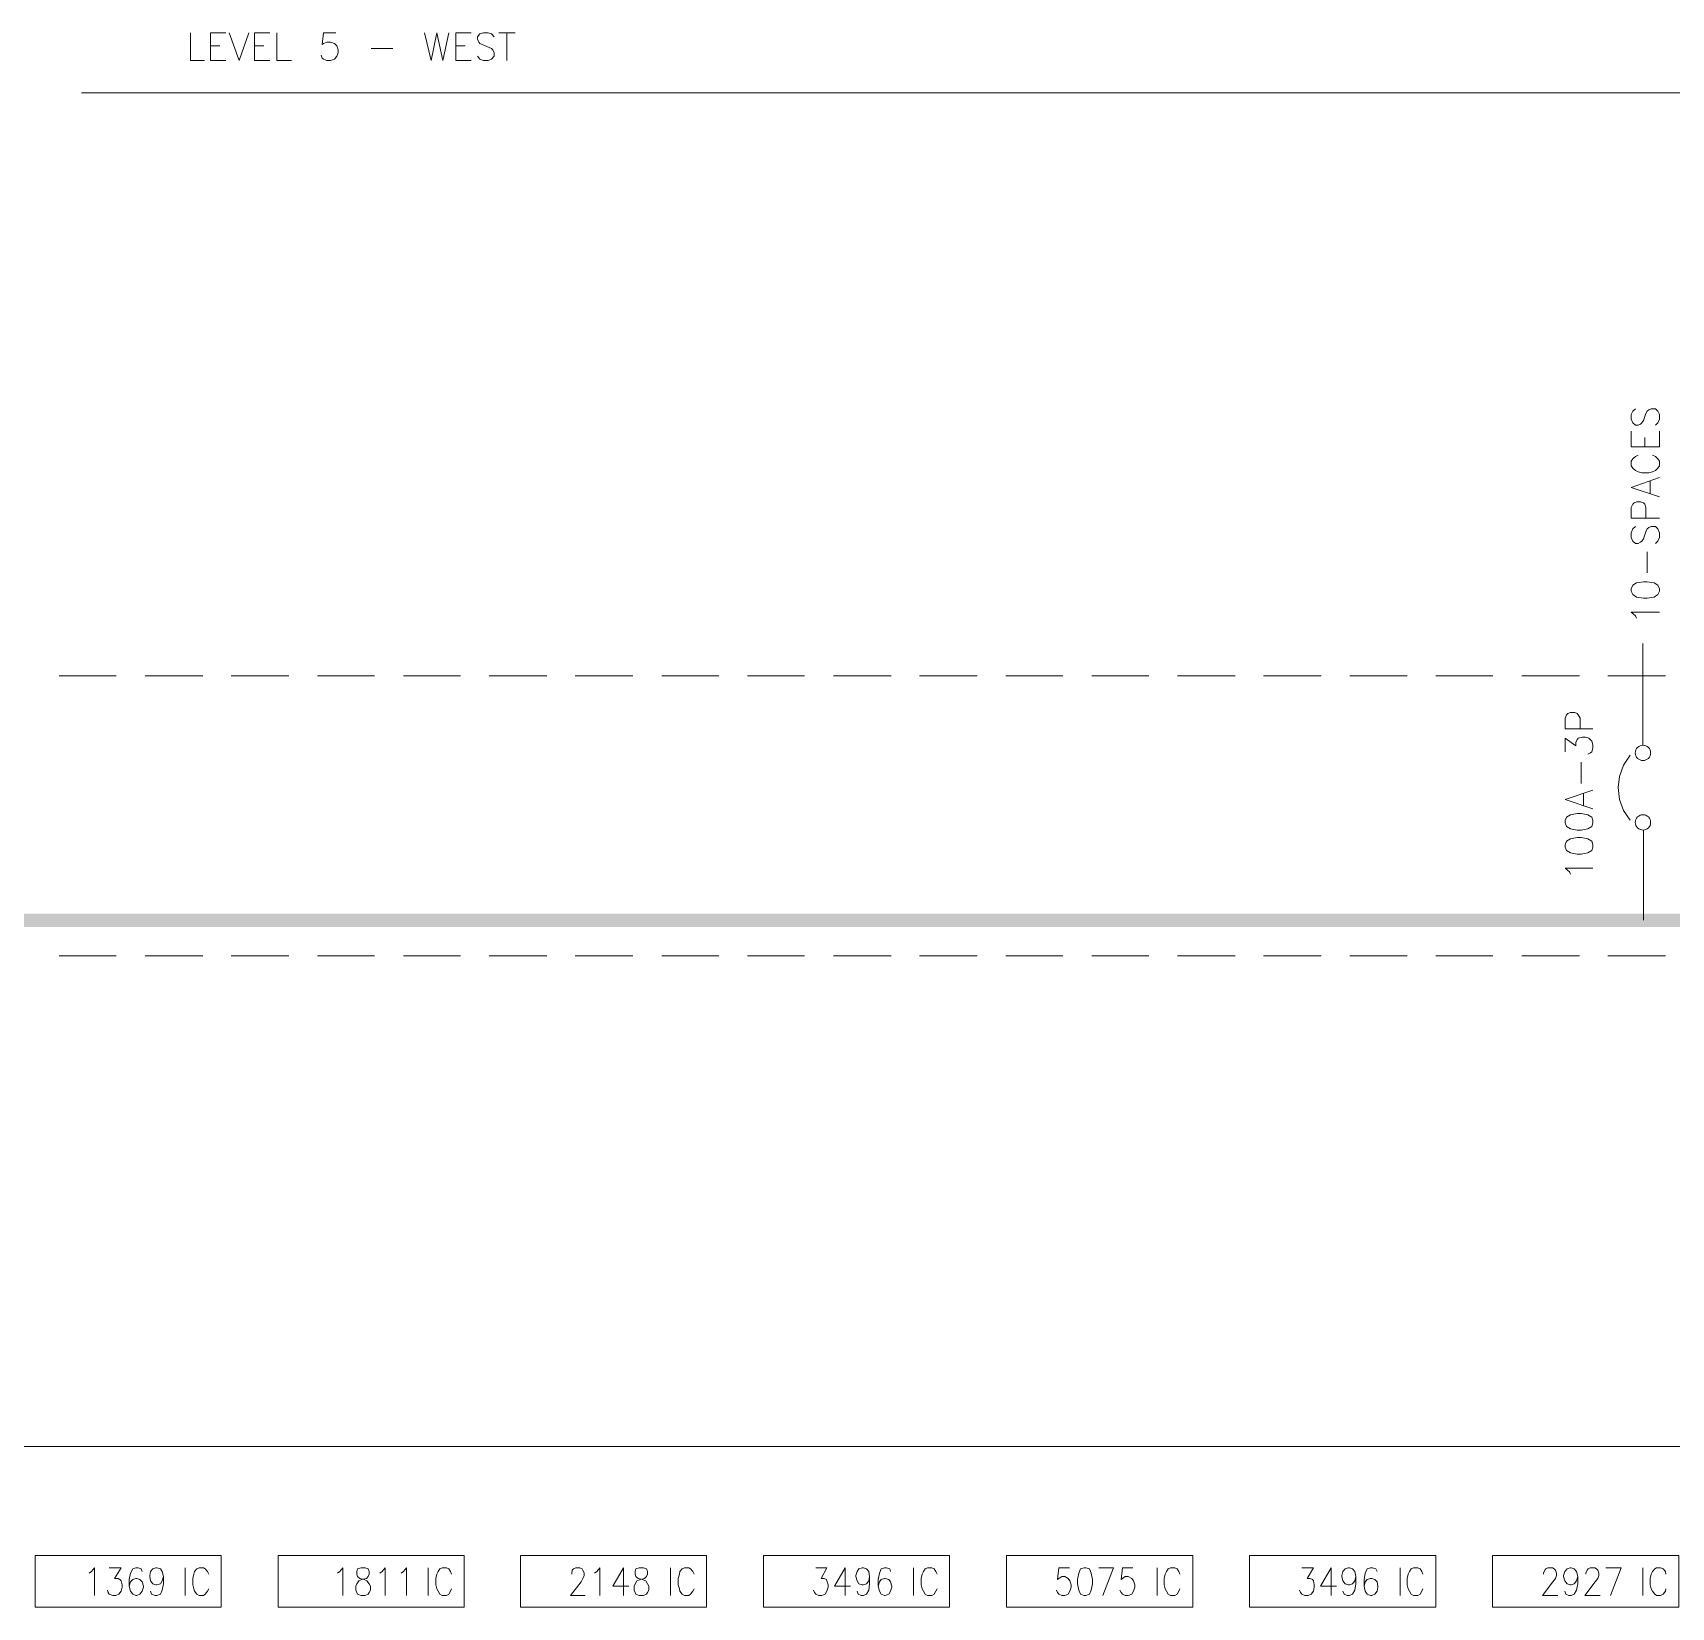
# Model space of a CAD drawing. Header units: inches. Extents: x 0.9 to 46, y 0.8 to 32.4.
# Drawn here: x 5.303 to 9.945, y 19.968 to 24.428 of the extents above; entities that cross this region are included whole.
import ezdxf

# ---------------------------------------------------------------- set-up
doc = ezdxf.new("R2010")
doc.units = ezdxf.units.IN
doc.header["$MEASUREMENT"] = 0
doc.layers.add('PDF_Geometry', color=7, linetype='Continuous')
doc.layers.add('PDF_Solid Fills', color=7, linetype='Continuous')

msp = doc.modelspace()

# ---------------------------------------------------------------- linework, layer by layer
at = {"layer": 'PDF_Geometry', "color": 8, "lineweight": 20, "true_color": 0x808080}
for points in [[(5.7499, 24.4279), (5.7499, 24.3496), (5.7899, 24.3496)], [(5.8499, 24.3496), (5.8066, 24.3496), (5.8066, 24.4279), (5.8499, 24.4279)], [(5.8599, 24.4279), (5.8882, 24.3496), (5.9149, 24.4279)], [(5.9749, 24.3496), (5.9316, 24.3496), (5.9316, 24.4279), (5.9749, 24.4279)], [(5.9949, 24.4279), (5.9949, 24.3496), (6.0366, 24.3496)], [(6.1616, 24.4279), (6.1266, 24.4279), (6.1232, 24.3946), (6.1266, 24.3979), (6.1366, 24.4012), (6.1466, 24.4012), (6.1582, 24.3979), (6.1649, 24.3912), (6.1682, 24.3796), (6.1682, 24.3712), (6.1649, 24.3612), (6.1582, 24.3529), (6.1466, 24.3496), (6.1366, 24.3496), (6.1266, 24.3529), (6.1232, 24.3562), (6.1199, 24.3646)], [(6.4132, 24.4279), (6.4316, 24.3496), (6.4482, 24.4279), (6.4649, 24.3496), (6.4815, 24.4279)], [(6.5449, 24.3496), (6.5016, 24.3496), (6.5016, 24.4279), (6.5449, 24.4279)], [(6.6099, 24.4162), (6.6032, 24.4246), (6.5932, 24.4279), (6.5799, 24.4279), (6.5699, 24.4246), (6.5632, 24.4162), (6.5632, 24.4096), (6.5665, 24.4012), (6.5699, 24.3979), (6.5766, 24.3946), (6.5965, 24.3862), (6.6032, 24.3829), (6.6066, 24.3796), (6.6099, 24.3712), (6.6099, 24.3612), (6.6032, 24.3529), (6.5932, 24.3496), (6.5799, 24.3496), (6.5699, 24.3529), (6.5632, 24.3612)], [(6.6232, 24.4279), (6.6699, 24.4279)], [(6.6465, 24.4279), (6.6465, 24.3496)], [(5.8066, 24.3912), (5.8332, 24.3912)], [(5.9316, 24.3912), (5.9582, 24.3912)], [(6.2616, 24.3829), (6.3232, 24.3829)], [(6.5016, 24.3912), (6.5282, 24.3912)], [(41.7374, 24.2579), (5.4416, 24.2579)], [(41.7374, 20.423), (2.7, 20.423)]]:
    msp.add_lwpolyline(points, dxfattribs=at)
at = {"layer": 'PDF_Geometry', "lineweight": 9}
for points in [[(9.8432, 23.3629), (9.8365, 23.3562), (9.8315, 23.3462), (9.8315, 23.3329), (9.8365, 23.3229), (9.8432, 23.3162), (9.8515, 23.3162), (9.8582, 23.3196), (9.8615, 23.3229), (9.8665, 23.3296), (9.8732, 23.3496), (9.8765, 23.3562), (9.8815, 23.3596), (9.8882, 23.3629), (9.8998, 23.3629), (9.9065, 23.3562), (9.9115, 23.3462), (9.9115, 23.3329), (9.9065, 23.3229), (9.8998, 23.3162)], [(9.9115, 23.2996), (9.9115, 23.2546), (9.8315, 23.2546), (9.8315, 23.2996)], [(9.8698, 23.2546), (9.8698, 23.2812)], [(9.8515, 23.2312), (9.8432, 23.2279), (9.8365, 23.2213), (9.8315, 23.2146), (9.8315, 23.2013), (9.8365, 23.1946), (9.8432, 23.1879), (9.8515, 23.1846), (9.8615, 23.1812), (9.8815, 23.1812), (9.8915, 23.1846), (9.8998, 23.1879), (9.9065, 23.1946), (9.9115, 23.2013), (9.9115, 23.2146), (9.9065, 23.2213), (9.8998, 23.2279), (9.8915, 23.2312)], [(9.9115, 23.1129), (9.8315, 23.1396), (9.9115, 23.1679)], [(9.8848, 23.1229), (9.8848, 23.1579)], [(9.9115, 23.0529), (9.8315, 23.0529), (9.8315, 23.0829), (9.8365, 23.0929), (9.8398, 23.0963), (9.8465, 23.0996), (9.8582, 23.0996), (9.8665, 23.0963), (9.8698, 23.0929), (9.8732, 23.0829), (9.8732, 23.0529)], [(9.8432, 23.0296), (9.8365, 23.0229), (9.8315, 23.0113), (9.8315, 22.9979), (9.8365, 22.9879), (9.8432, 22.9812), (9.8515, 22.9812), (9.8582, 22.9846), (9.8615, 22.9879), (9.8665, 22.9946), (9.8732, 23.0146), (9.8765, 23.0229), (9.8815, 23.0263), (9.8882, 23.0296), (9.8998, 23.0296), (9.9065, 23.0229), (9.9115, 23.0113), (9.9115, 22.9979), (9.9065, 22.9879), (9.8998, 22.9812)], [(9.8765, 22.8979), (9.8765, 22.9579)], [(9.8465, 22.7696), (9.8432, 22.7762), (9.8315, 22.7863), (9.9115, 22.7863)], [(9.8648, 22.4096), (9.8648, 22.6979)], [(5.3782, 22.6062), (5.5399, 22.6062)], [(5.6216, 22.6062), (5.7849, 22.6062)], [(5.8649, 22.6062), (6.0282, 22.6062)], [(6.1099, 22.6062), (6.2715, 22.6062)], [(6.3532, 22.6062), (6.5149, 22.6062)], [(6.5965, 22.6062), (6.7599, 22.6062)], [(6.8399, 22.6062), (7.0032, 22.6062)], [(7.0849, 22.6062), (7.2465, 22.6062)], [(7.3282, 22.6062), (7.4899, 22.6062)], [(7.5715, 22.6062), (7.7349, 22.6062)], [(7.8149, 22.6062), (7.9782, 22.6062)], [(8.0599, 22.6062), (8.2215, 22.6062)], [(8.3032, 22.6062), (8.4648, 22.6062)], [(8.5465, 22.6062), (8.7098, 22.6062)], [(8.7899, 22.6062), (8.9532, 22.6062)], [(9.0348, 22.6062), (9.1965, 22.6062)], [(9.2782, 22.6062), (9.4398, 22.6062)], [(9.5215, 22.6062), (9.6848, 22.6062)], [(9.7648, 22.6062), (9.9282, 22.6062)], [(9.7231, 22.4563), (9.6448, 22.4563), (9.6448, 22.4862), (9.6482, 22.4963), (9.6515, 22.4996), (9.6598, 22.5029), (9.6715, 22.5029), (9.6781, 22.4996), (9.6815, 22.4963), (9.6865, 22.4862), (9.6865, 22.4563)], [(9.6448, 22.3913), (9.6448, 22.4296), (9.6748, 22.4079), (9.6748, 22.4179), (9.6781, 22.4263), (9.6815, 22.4296), (9.6931, 22.4329), (9.7015, 22.4329), (9.7115, 22.4296), (9.7198, 22.4213), (9.7231, 22.4112), (9.7231, 22.4013), (9.7198, 22.3913), (9.7165, 22.3879), (9.7082, 22.3846)], [(9.8282, 22.3812), (9.8098, 22.3529), (9.7981, 22.3213), (9.7948, 22.2896), (9.7981, 22.2563), (9.8098, 22.2246), (9.8282, 22.1979)], [(9.6898, 22.3013), (9.6898, 22.3613)], [(9.7231, 22.2296), (9.6448, 22.2563), (9.7231, 22.2829)], [(9.6965, 22.2396), (9.6965, 22.2729)], [(9.8665, 22.1696), (9.8665, 21.9146)], [(9.6598, 22.0446), (9.6565, 22.0513), (9.6448, 22.0613), (9.7231, 22.0613)], [(5.5399, 21.8129), (5.3782, 21.8129)], [(5.7849, 21.8129), (5.6216, 21.8129)], [(6.0282, 21.8129), (5.8649, 21.8129)], [(6.2715, 21.8129), (6.1099, 21.8129)], [(6.5149, 21.8129), (6.3532, 21.8129)], [(6.7599, 21.8129), (6.5965, 21.8129)], [(7.0032, 21.8129), (6.8399, 21.8129)], [(7.2465, 21.8129), (7.0849, 21.8129)], [(7.4899, 21.8129), (7.3282, 21.8129)], [(7.7349, 21.8129), (7.5715, 21.8129)], [(7.9782, 21.8129), (7.8149, 21.8129)], [(8.2215, 21.8129), (8.0599, 21.8129)], [(8.4648, 21.8129), (8.3032, 21.8129)], [(8.7098, 21.8129), (8.5465, 21.8129)], [(8.9532, 21.8129), (8.7899, 21.8129)], [(9.1965, 21.8129), (9.0348, 21.8129)], [(9.4398, 21.8129), (9.2782, 21.8129)], [(9.6848, 21.8129), (9.5215, 21.8129)], [(9.9282, 21.8129), (9.7648, 21.8129)], [(5.4632, 20.0646), (5.4699, 20.0696), (5.4782, 20.0796), (5.4782, 20.0013)], [(5.5199, 20.0796), (5.5533, 20.0796), (5.5349, 20.0496), (5.5449, 20.0496), (5.5499, 20.0463), (5.5533, 20.043), (5.5566, 20.0313), (5.5566, 20.0246), (5.5533, 20.013), (5.5466, 20.0047), (5.5382, 20.0013), (5.5299, 20.0013), (5.5199, 20.0047), (5.5166, 20.0096), (5.5149, 20.0163)], [(5.6132, 20.0696), (5.6099, 20.0763), (5.6016, 20.0796), (5.5949, 20.0796), (5.5866, 20.0763), (5.5799, 20.0646), (5.5766, 20.0463), (5.5766, 20.028), (5.5799, 20.013), (5.5866, 20.0047), (5.5949, 20.0013), (5.5982, 20.0013), (5.6066, 20.0047), (5.6132, 20.013), (5.6166, 20.0246), (5.6166, 20.028), (5.6132, 20.0396), (5.6066, 20.0463), (5.5982, 20.0496), (5.5949, 20.0496), (5.5866, 20.0463), (5.5799, 20.0396), (5.5766, 20.028)], [(5.6732, 20.0546), (5.6699, 20.043), (5.6649, 20.0346), (5.6549, 20.0313), (5.6516, 20.0313), (5.6432, 20.0346), (5.6366, 20.043), (5.6349, 20.0546), (5.6349, 20.058), (5.6366, 20.0696), (5.6432, 20.0763), (5.6516, 20.0796), (5.6549, 20.0796), (5.6649, 20.0763), (5.6699, 20.0696), (5.6732, 20.0546), (5.6732, 20.0346), (5.6699, 20.0163), (5.6649, 20.0047), (5.6549, 20.0013), (5.6499, 20.0013), (5.6399, 20.0047), (5.6366, 20.013)], [(5.7349, 20.0796), (5.7349, 20.0013)], [(5.8016, 20.0613), (5.7982, 20.0696), (5.7916, 20.0763), (5.7865, 20.0796), (5.7749, 20.0796), (5.7682, 20.0763), (5.7616, 20.0696), (5.7599, 20.0613), (5.7566, 20.0496), (5.7566, 20.0313), (5.7599, 20.0196), (5.7616, 20.013), (5.7682, 20.0047), (5.7749, 20.0013), (5.7865, 20.0013), (5.7916, 20.0047), (5.7982, 20.013), (5.8016, 20.0196)], [(6.1665, 20.0646), (6.1732, 20.0696), (6.1816, 20.0796), (6.1816, 20.0013)], [(6.2866, 20.0646), (6.2932, 20.0696), (6.3015, 20.0796), (6.3015, 20.0013)], [(6.3466, 20.0646), (6.3532, 20.0696), (6.3616, 20.0796), (6.3616, 20.0013)], [(6.4232, 20.0796), (6.4232, 20.0013)], [(6.4899, 20.0613), (6.4866, 20.0696), (6.4815, 20.0763), (6.4749, 20.0796), (6.4632, 20.0796), (6.4566, 20.0763), (6.4516, 20.0696), (6.4482, 20.0613), (6.4449, 20.0496), (6.4449, 20.0313), (6.4482, 20.0196), (6.4516, 20.013), (6.4566, 20.0047), (6.4632, 20.0013), (6.4749, 20.0013), (6.4815, 20.0047), (6.4866, 20.013), (6.4899, 20.0196)], [(6.8299, 20.0613), (6.8299, 20.0646), (6.8316, 20.073), (6.8349, 20.0763), (6.8415, 20.0796), (6.8532, 20.0796), (6.8599, 20.0763), (6.8615, 20.073), (6.8649, 20.0646), (6.8649, 20.058), (6.8615, 20.0496), (6.8565, 20.0396), (6.8265, 20.0013), (6.8682, 20.0013)], [(6.8949, 20.0646), (6.9016, 20.0696), (6.9099, 20.0796), (6.9099, 20.0013)], [(6.9765, 20.0013), (6.9765, 20.0796), (6.9465, 20.028), (6.9915, 20.028)], [(7.1099, 20.0796), (7.1099, 20.0013)], [(7.1766, 20.0613), (7.1732, 20.0696), (7.1665, 20.0763), (7.1615, 20.0796), (7.1499, 20.0796), (7.1432, 20.0763), (7.1365, 20.0696), (7.1349, 20.0613), (7.1315, 20.0496), (7.1315, 20.0313), (7.1349, 20.0196), (7.1365, 20.013), (7.1432, 20.0047), (7.1499, 20.0013), (7.1615, 20.0013), (7.1665, 20.0047), (7.1732, 20.013), (7.1766, 20.0196)], [(7.5215, 20.0796), (7.5532, 20.0796), (7.5365, 20.0496), (7.5449, 20.0496), (7.5515, 20.0463), (7.5532, 20.043), (7.5565, 20.0313), (7.5565, 20.0246), (7.5532, 20.013), (7.5482, 20.0047), (7.5382, 20.0013), (7.5299, 20.0013), (7.5215, 20.0047), (7.5182, 20.0096), (7.5149, 20.0163)], [(7.6049, 20.0013), (7.6049, 20.0796), (7.5749, 20.028), (7.6199, 20.028)], [(7.6732, 20.0546), (7.6715, 20.043), (7.6649, 20.0346), (7.6565, 20.0313), (7.6532, 20.0313), (7.6432, 20.0346), (7.6382, 20.043), (7.6349, 20.0546), (7.6349, 20.058), (7.6382, 20.0696), (7.6432, 20.0763), (7.6532, 20.0796), (7.6565, 20.0796), (7.6649, 20.0763), (7.6715, 20.0696), (7.6732, 20.0546), (7.6732, 20.0346), (7.6715, 20.0163), (7.6649, 20.0047), (7.6565, 20.0013), (7.6499, 20.0013), (7.6415, 20.0047), (7.6382, 20.013)], [(7.7332, 20.0696), (7.7315, 20.0763), (7.7215, 20.0796), (7.7165, 20.0796), (7.7065, 20.0763), (7.7015, 20.0646), (7.6982, 20.0463), (7.6982, 20.028), (7.7015, 20.013), (7.7065, 20.0047), (7.7165, 20.0013), (7.7182, 20.0013), (7.7282, 20.0047), (7.7332, 20.013), (7.7365, 20.0246), (7.7365, 20.028), (7.7332, 20.0396), (7.7282, 20.0463), (7.7182, 20.0496), (7.7165, 20.0496), (7.7065, 20.0463), (7.7015, 20.0396), (7.6982, 20.028)], [(7.7982, 20.0796), (7.7982, 20.0013)], [(7.8649, 20.0613), (7.8615, 20.0696), (7.8565, 20.0763), (7.8499, 20.0796), (7.8382, 20.0796), (7.8315, 20.0763), (7.8265, 20.0696), (7.8232, 20.0613), (7.8199, 20.0496), (7.8199, 20.0313), (7.8232, 20.0196), (7.8265, 20.013), (7.8315, 20.0047), (7.8382, 20.0013), (7.8499, 20.0013), (7.8565, 20.0047), (7.8615, 20.013), (7.8649, 20.0196)], [(8.2398, 20.0796), (8.2098, 20.0796), (8.2065, 20.0463), (8.2098, 20.0496), (8.2182, 20.0546), (8.2265, 20.0546), (8.2365, 20.0496), (8.2415, 20.043), (8.2448, 20.0313), (8.2448, 20.0246), (8.2415, 20.013), (8.2365, 20.0047), (8.2265, 20.0013), (8.2182, 20.0013), (8.2098, 20.0047), (8.2065, 20.0096), (8.2032, 20.0163)], [(8.3349, 20.0013), (8.3648, 20.0796), (8.3232, 20.0796)], [(8.4199, 20.0796), (8.3899, 20.0796), (8.3865, 20.0463), (8.3899, 20.0496), (8.3982, 20.0546), (8.4065, 20.0546), (8.4165, 20.0496), (8.4215, 20.043), (8.4249, 20.0313), (8.4249, 20.0246), (8.4215, 20.013), (8.4165, 20.0047), (8.4065, 20.0013), (8.3982, 20.0013), (8.3899, 20.0047), (8.3865, 20.0096), (8.3832, 20.0163)], [(8.4882, 20.0796), (8.4882, 20.0013)], [(8.5532, 20.0613), (8.5498, 20.0696), (8.5449, 20.0763), (8.5382, 20.0796), (8.5265, 20.0796), (8.5198, 20.0763), (8.5148, 20.0696), (8.5115, 20.0613), (8.5082, 20.0496), (8.5082, 20.0313), (8.5115, 20.0196), (8.5148, 20.013), (8.5198, 20.0047), (8.5265, 20.0013), (8.5382, 20.0013), (8.5449, 20.0047), (8.5498, 20.013), (8.5532, 20.0196)], [(8.8982, 20.0796), (8.9315, 20.0796), (8.9132, 20.0496), (8.9215, 20.0496), (8.9282, 20.0463), (8.9315, 20.043), (8.9332, 20.0313), (8.9332, 20.0246), (8.9315, 20.013), (8.9248, 20.0047), (8.9165, 20.0013), (8.9065, 20.0013), (8.8982, 20.0047), (8.8948, 20.0096), (8.8915, 20.0163)], [(8.9815, 20.0013), (8.9815, 20.0796), (8.9515, 20.028), (8.9965, 20.028)], [(9.0515, 20.0546), (9.0482, 20.043), (9.0415, 20.0346), (9.0332, 20.0313), (9.0298, 20.0313), (9.0215, 20.0346), (9.0148, 20.043), (9.0115, 20.0546), (9.0115, 20.058), (9.0148, 20.0696), (9.0215, 20.0763), (9.0298, 20.0796), (9.0332, 20.0796), (9.0415, 20.0763), (9.0482, 20.0696), (9.0515, 20.0546), (9.0515, 20.0346), (9.0482, 20.0163), (9.0415, 20.0047), (9.0332, 20.0013), (9.0265, 20.0013), (9.0182, 20.0047), (9.0148, 20.013)], [(9.1115, 20.0696), (9.1082, 20.0763), (9.0982, 20.0796), (9.0932, 20.0796), (9.0832, 20.0763), (9.0782, 20.0646), (9.0748, 20.0463), (9.0748, 20.028), (9.0782, 20.013), (9.0832, 20.0047), (9.0932, 20.0013), (9.0965, 20.0013), (9.1048, 20.0047), (9.1115, 20.013), (9.1132, 20.0246), (9.1132, 20.028), (9.1115, 20.0396), (9.1048, 20.0463), (9.0965, 20.0496), (9.0932, 20.0496), (9.0832, 20.0463), (9.0782, 20.0396), (9.0748, 20.028)], [(9.1765, 20.0796), (9.1765, 20.0013)], [(9.2415, 20.0613), (9.2382, 20.0696), (9.2332, 20.0763), (9.2265, 20.0796), (9.2148, 20.0796), (9.2081, 20.0763), (9.2032, 20.0696), (9.1999, 20.0613), (9.1965, 20.0496), (9.1965, 20.0313), (9.1999, 20.0196), (9.2032, 20.013), (9.2081, 20.0047), (9.2148, 20.0013), (9.2265, 20.0013), (9.2332, 20.0047), (9.2382, 20.013), (9.2415, 20.0196)], [(9.5832, 20.0613), (9.5832, 20.0646), (9.5865, 20.073), (9.5898, 20.0763), (9.5948, 20.0796), (9.6081, 20.0796), (9.6132, 20.0763), (9.6165, 20.073), (9.6198, 20.0646), (9.6198, 20.058), (9.6165, 20.0496), (9.6098, 20.0396), (9.5798, 20.0013), (9.6232, 20.0013)], [(9.6798, 20.0546), (9.6765, 20.043), (9.6698, 20.0346), (9.6615, 20.0313), (9.6581, 20.0313), (9.6498, 20.0346), (9.6431, 20.043), (9.6398, 20.0546), (9.6398, 20.058), (9.6431, 20.0696), (9.6498, 20.0763), (9.6581, 20.0796), (9.6615, 20.0796), (9.6698, 20.0763), (9.6765, 20.0696), (9.6798, 20.0546), (9.6798, 20.0346), (9.6765, 20.0163), (9.6698, 20.0047), (9.6615, 20.0013), (9.6548, 20.0013), (9.6465, 20.0047), (9.6431, 20.013)], [(9.7032, 20.0613), (9.7032, 20.0646), (9.7065, 20.073), (9.7098, 20.0763), (9.7148, 20.0796), (9.7282, 20.0796), (9.7332, 20.0763), (9.7365, 20.073), (9.7398, 20.0646), (9.7398, 20.058), (9.7365, 20.0496), (9.7298, 20.0396), (9.6998, 20.0013), (9.7431, 20.0013)], [(9.7732, 20.0013), (9.8032, 20.0796), (9.7598, 20.0796)], [(9.8648, 20.0796), (9.8648, 20.0013)], [(9.9298, 20.0613), (9.9282, 20.0696), (9.9215, 20.0763), (9.9148, 20.0796), (9.9031, 20.0796), (9.8982, 20.0763), (9.8915, 20.0696), (9.8882, 20.0613), (9.8848, 20.0496), (9.8848, 20.0313), (9.8882, 20.0196), (9.8915, 20.013), (9.8982, 20.0047), (9.9031, 20.0013), (9.9148, 20.0013), (9.9215, 20.0047), (9.9282, 20.013), (9.9298, 20.0196)]]:
    msp.add_lwpolyline(points, dxfattribs=at)
for points in [[(9.8315, 22.8462), (9.8365, 22.8363), (9.8465, 22.8296), (9.8665, 22.8263), (9.8765, 22.8263), (9.8965, 22.8296), (9.9065, 22.8363), (9.9115, 22.8462), (9.9115, 22.8529), (9.9065, 22.8629), (9.8965, 22.8696), (9.8765, 22.8729), (9.8665, 22.8729), (9.8465, 22.8696), (9.8365, 22.8629), (9.8315, 22.8529)], [(9.6448, 22.1896), (9.6482, 22.1796), (9.6598, 22.1729), (9.6781, 22.1696), (9.6898, 22.1696), (9.7082, 22.1729), (9.7198, 22.1796), (9.7231, 22.1896), (9.7231, 22.1963), (9.7198, 22.2062), (9.7082, 22.2129), (9.6898, 22.2163), (9.6781, 22.2163), (9.6598, 22.2129), (9.6482, 22.2062), (9.6448, 22.1963)], [(9.6448, 22.1212), (9.6482, 22.1113), (9.6598, 22.1046), (9.6781, 22.1013), (9.6898, 22.1013), (9.7082, 22.1046), (9.7198, 22.1113), (9.7231, 22.1212), (9.7231, 22.1279), (9.7198, 22.1379), (9.7082, 22.1446), (9.6898, 22.1479), (9.6781, 22.1479), (9.6598, 22.1446), (9.6482, 22.1379), (9.6448, 22.1279)], [(5.3099, 20.1146), (5.8366, 20.1146), (5.8366, 19.968), (5.3099, 19.968)], [(5.9982, 20.1146), (6.5249, 20.1146), (6.5249, 19.968), (5.9982, 19.968)], [(6.6849, 20.1146), (7.2116, 20.1146), (7.2116, 19.968), (6.6849, 19.968)], [(7.3732, 20.1146), (7.8999, 20.1146), (7.8999, 19.968), (7.3732, 19.968)], [(8.0615, 20.1146), (8.5898, 20.1146), (8.5898, 19.968), (8.0615, 19.968)], [(8.7499, 20.1146), (9.2782, 20.1146), (9.2782, 19.968), (8.7499, 19.968)], [(9.4382, 20.1146), (9.9665, 20.1146), (9.9665, 19.968), (9.4382, 19.968)], [(6.2332, 20.0796), (6.2232, 20.0763), (6.2215, 20.0696), (6.2215, 20.0613), (6.2232, 20.0546), (6.2299, 20.0496), (6.2416, 20.0463), (6.2499, 20.043), (6.2565, 20.0346), (6.2599, 20.028), (6.2599, 20.0163), (6.2565, 20.0096), (6.2532, 20.0047), (6.2449, 20.0013), (6.2332, 20.0013), (6.2232, 20.0047), (6.2215, 20.0096), (6.2182, 20.0163), (6.2182, 20.028), (6.2215, 20.0346), (6.2266, 20.043), (6.2349, 20.0463), (6.2482, 20.0496), (6.2532, 20.0546), (6.2565, 20.0613), (6.2565, 20.0696), (6.2532, 20.0763), (6.2449, 20.0796)], [(7.0215, 20.0796), (7.0115, 20.0763), (7.0099, 20.0696), (7.0099, 20.0613), (7.0115, 20.0546), (7.0182, 20.0496), (7.0299, 20.0463), (7.0399, 20.043), (7.0449, 20.0346), (7.0482, 20.028), (7.0482, 20.0163), (7.0449, 20.0096), (7.0415, 20.0047), (7.0332, 20.0013), (7.0215, 20.0013), (7.0115, 20.0047), (7.0099, 20.0096), (7.0066, 20.0163), (7.0066, 20.028), (7.0099, 20.0346), (7.0149, 20.043), (7.0249, 20.0463), (7.0365, 20.0496), (7.0415, 20.0546), (7.0449, 20.0613), (7.0449, 20.0696), (7.0415, 20.0763), (7.0332, 20.0796)], [(8.2815, 20.0796), (8.2715, 20.0763), (8.2665, 20.0646), (8.2632, 20.0463), (8.2632, 20.0346), (8.2665, 20.0163), (8.2715, 20.0047), (8.2815, 20.0013), (8.2865, 20.0013), (8.2965, 20.0047), (8.3015, 20.0163), (8.3049, 20.0346), (8.3049, 20.0463), (8.3015, 20.0646), (8.2965, 20.0763), (8.2865, 20.0796)]]:
    msp.add_lwpolyline(points, close=True, dxfattribs=at)
for centre in [(9.8648, 22.3879), (9.8648, 22.1912)]:
    msp.add_circle(centre, 0.0217, dxfattribs=at)
at = {"layer": 'PDF_Solid Fills', "color": 8, "lineweight": 9, "true_color": 0x808080, "transparency": 33554559}
for points in [[(14.4331, 21.8946), (14.4331, 21.9329), (2.5799, 21.8946)], [(14.4331, 21.9329), (2.5799, 21.8946), (2.5799, 21.9329)]]:
    msp.add_solid(points, dxfattribs=at)

doc.saveas('drawing.dxf')
